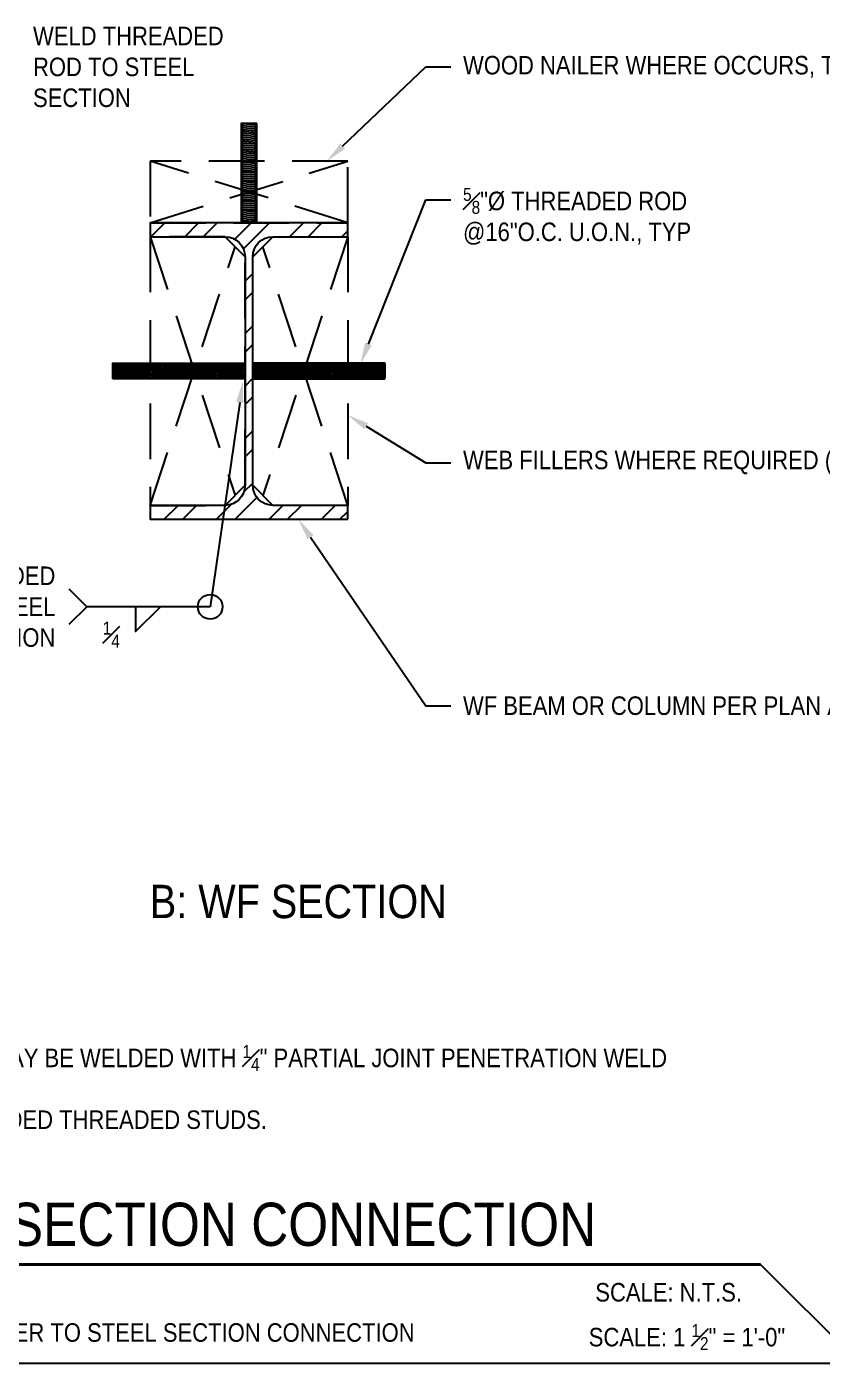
# Model space of a CAD drawing. Header units: inches. Extents: x -16404 to 14624, y -1591 to 16152.
# Drawn here: x 783.8 to 816, y 12061.3 to 12115.4 of the extents above; entities that cross this region are included whole.
import ezdxf
from ezdxf import colors
from ezdxf.entities.mleader import LeaderData, LeaderLine
from ezdxf.enums import TextEntityAlignment as Align
from ezdxf.math import Vec2, Vec3

# ---------------------------------------------------------------- set-up
doc = ezdxf.new("R2010")
doc.units = ezdxf.units.IN
doc.header["$LTSCALE"] = 24
doc.header["$MEASUREMENT"] = 0
doc.linetypes.add('DASHED2', pattern=[0.375, 0.25, -0.125])
doc.linetypes.add('HIDDEN2', pattern=[0.1875, 0.125, -0.0625])
doc.layers.get('0').update_dxf_attribs({"linetype": 'CONTINUOUS'})
for name, color, linetype, plot in [('DESIGNER COMMENTS', 221, 'CONTINUOUS', False), ('S-ANNO-GRID-NONPLOT', 251, 'CONTINUOUS', False), ('S-ANNO-NONPLOT', 253, 'CONTINUOUS', False)]:
    doc.layers.add(name, color=color, linetype=linetype, plot=plot)
for name, color, linetype in [('S-ANNO-NOTE', 4, 'CONTINUOUS'), ('S-BOLT', 2, 'CONTINUOUS'), ('S-STEEL', 4, 'CONTINUOUS'), ('S-TYP DETAIL BLOCKS', 1, 'CONTINUOUS'), ('S-WOOD', 3, 'CONTINUOUS')]:
    doc.layers.add(name, color=color, linetype=linetype)
doc.layers.add('S-HATCH1', color=1, linetype='CONTINUOUS', transparency=0.5)
doc.styles.add('Arial', font='arial.ttf', dxfattribs={"width": 0.85})
pattern_1 = [(76, (38.89502, 36.41346), (-0.07580435, 0.01890015), [])]

# ---------------------------------------------------------------- blocks, each defined once
blk = doc.blocks.new('Se_24x36_DETAILS_GRID')
at = {"linetype": 'DASHED2', "ltscale": 0.5}
blk.add_line((7.7674, 7.6667), (7.2674, 8.1667), dxfattribs=at)
blk.add_line((0, 7.6667), (7.7674, 7.6667))
blk = doc.blocks.new('*U335')
at = {"const_width": 0.188}
for points in [[(-4.5, 0, -1), (4.5, 0, 3.732051)], [(-4.5, 0, 1), (4.5, 0, -3.732051)]]:
    blk.add_lwpolyline(points, format="xyb", dxfattribs=at)
blk.add_lwpolyline([(4.5, 0), (81.209, 0)], dxfattribs=at)
blk.add_circle((0, 0), 4.5)
at = {"style": 'Arial', "width": 0.85}
for tag, p in [('DWG_TITLE_1', (7.5, 6.188)), ('DWG_TITLE_2', (7.5, 2.438))]:
    blk.add_attdef(tag, text='', height=2.625, dxfattribs=at).set_placement(p, align=Align.MIDDLE_LEFT)
blk.add_attdef('#', text='', height=3, dxfattribs=at).set_placement((0, 0), align=Align.MIDDLE_CENTER)
blk.add_attdef('SCALE', text='', height=1.125, dxfattribs=at).set_placement((80.084, -1.125), align=Align.TOP_RIGHT)
blk = doc.blocks.new('W12x45')
at = {"layer": 'S-HATCH1'}
h = blk.add_hatch(dxfattribs=at)
h.set_pattern_fill('STEEL', color=256, scale=12, style=0)
h.set_pattern_definition([(45, (-56.4789, -717.4424), (-1.0606602, 1.0606602), []), (45, (-56.4789, -716.6924), (-1.0606602, 1.0606602), [])])
edge = h.paths.add_edge_path()
edge.add_line((4, -6), (4, -5.4375))
edge.add_line((4, -5.4375), (0.96875, -5.4375))
edge.add_arc((0.96875, -4.625), 0.8125, 180, 270, ccw=False)
edge.add_line((0.15625, -4.625), (0.15625, 4.625))
edge.add_arc((0.96875, 4.625), 0.8125, 90, 180, ccw=False)
edge.add_line((0.96875, 5.4375), (4, 5.4375))
edge.add_line((4, 5.4375), (4, 6))
edge.add_line((4, 6), (-4, 6))
edge.add_line((-4, 6), (-4, 5.4375))
edge.add_line((-4, 5.4375), (-0.96875, 5.4375))
edge.add_arc((-0.96875, 4.625), 0.8125, 0, 90, ccw=False)
edge.add_line((-0.15625, 4.625), (-0.15625, -4.625))
edge.add_arc((-0.96875, -4.625), 0.8125, -90, 0, ccw=False)
edge.add_line((-0.96875, -5.4375), (-4, -5.4375))
edge.add_line((-4, -5.4375), (-4, -6))
edge.add_line((-4, -6), (4, -6))
at = {"layer": 'S-STEEL'}
blk.add_lwpolyline([(4, -6), (4, -5.4375), (0.96875, -5.4375, -0.41421356), (0.15625, -4.625), (0.15625, 4.625, -0.41421356), (0.96875, 5.4375), (4, 5.4375), (4, 6), (-4, 6), (-4, 5.4375), (-0.96875, 5.4375, -0.41421356), (-0.15625, 4.625), (-0.15625, -4.625, -0.41421356), (-0.96875, -5.4375), (-4, -5.4375), (-4, -6)], format="xyb", close=True, dxfattribs=at)
blk = doc.blocks.new('Se_WF COLUMN TO WF BEAM CONNECTION II')
at = {"layer": 'S-ANNO-NOTE'}
ml = blk.add_multileader_mtext('Standard', dxfattribs=at)
ml.set_content('STEEL COLUMN PER PLAN', color=4, style='Arial')
ml.set_leader_properties(color=2)
ml.build(insert=Vec2(0, 0))
ml.multileader.update_dxf_attribs({"dogleg_length": 0.36, "arrow_head_size": 0.875, "scale": 8})
ctx = ml.context
ctx.base_point, ctx.scale, ctx.char_height, ctx.arrow_head_size, ctx.landing_gap_size, ctx.plane_origin = Vec3(3.22315, 46.33333), 8, 0.75, 0.875, 0.72, Vec3(49.31573, 346.1849)
ctx.text_align_type = 2
notes = []
notes.append((ctx, [(0, (1, 1, 0), (12.47823, 46.33333), (-1, 0), 1, [(0, [(15.73637, 43.33333)], 0, [])])]))
ctx.mtext.insert, ctx.mtext.width, ctx.mtext.alignment, ctx.mtext.flow_direction = Vec3(10.75823, 46.70859), 7.9996809, 3, 5
for ctx, leaders in notes:
    for number, flags, end, landing, length, lines in leaders:
        leader = LeaderData()
        leader.index, (leader.has_last_leader_line, leader.has_dogleg_vector, leader.attachment_direction) = number, flags
        leader.last_leader_point, leader.dogleg_vector, leader.dogleg_length = Vec3(end), Vec3(landing), length
        for number, points, colour, breaks in lines:
            line = LeaderLine()
            line.index, line.vertices, line.color, line.breaks = number, Vec3.list(points), colors.encode_raw_color(colour), breaks
            leader.lines.append(line)
        ctx.leaders.append(leader)
blk = doc.blocks.new('Se_NAILER TO STEEL SECTION CONNECTION')
at = {"layer": 'S-HATCH1'}
h = blk.add_hatch(dxfattribs=at)
h.set_pattern_fill('LINE', color=256, scale=0.625, angle=176)
h.set_pattern_definition([(176, (33.11181, 46.11198), (-0.0054497, -0.0779347), [])])
h.paths.add_polyline_path([(33.673, 45.643), (33.741, 45.682), (33.673, 45.721), (33.741, 45.76), (33.673, 45.799), (33.741, 45.839), (33.673, 45.878), (33.741, 45.917), (33.673, 45.956), (33.741, 45.995), (33.673, 46.034), (33.741, 46.073), (33.673, 46.112), (33.741, 46.151), (33.673, 46.19), (33.112, 46.19), (33.179, 46.151), (33.112, 46.112), (33.179, 46.073), (33.112, 46.034), (33.179, 45.995), (33.112, 45.956), (33.179, 45.917), (33.112, 45.878), (33.179, 45.839), (33.112, 45.799), (33.179, 45.76), (33.112, 45.721), (33.179, 45.682), (33.112, 45.643), (33.179, 45.604), (33.112, 45.565), (33.179, 45.526), (33.112, 45.487), (33.179, 45.448), (33.112, 45.409), (33.179, 45.37), (33.112, 45.331), (33.179, 45.292), (33.112, 45.253), (33.179, 45.214), (33.112, 45.174), (33.179, 45.135), (33.112, 45.096), (33.179, 45.057), (33.112, 45.018), (33.179, 44.979), (33.112, 44.94), (33.179, 44.901), (33.112, 44.862), (33.179, 44.823), (33.112, 44.784), (33.179, 44.745), (33.112, 44.706), (33.179, 44.667), (33.112, 44.628), (33.179, 44.589), (33.112, 44.549), (33.179, 44.51), (33.112, 44.471), (33.179, 44.432), (33.112, 44.393), (33.179, 44.354), (33.112, 44.315), (33.179, 44.276), (33.112, 44.237), (33.179, 44.198), (33.112, 44.159), (33.179, 44.12), (33.112, 44.081), (33.179, 44.042), (33.112, 44.003), (33.179, 43.964), (33.112, 43.924), (33.179, 43.885), (33.112, 43.846), (33.179, 43.807), (33.112, 43.768), (33.179, 43.729), (33.112, 43.69), (33.179, 43.651), (33.112, 43.612), (33.179, 43.573), (33.112, 43.534), (33.179, 43.495), (33.112, 43.456), (33.179, 43.417), (33.112, 43.378), (33.179, 43.339), (33.112, 43.299), (33.179, 43.26), (33.112, 43.221), (33.179, 43.182), (33.112, 43.143), (33.179, 43.104), (33.112, 43.065), (33.179, 43.026), (33.112, 42.987), (33.179, 42.948), (33.112, 42.909), (33.179, 42.87), (33.112, 42.831), (33.179, 42.792), (33.112, 42.753), (33.179, 42.714), (33.112, 42.674), (33.179, 42.635), (33.112, 42.596), (33.179, 42.557), (33.112, 42.518), (33.179, 42.479), (33.112, 42.44), (33.179, 42.401), (33.112, 42.362), (33.179, 42.323), (33.112, 42.284), (33.179, 42.245), (33.112, 42.206), (33.179, 42.167), (33.741, 42.167), (33.673, 42.206), (33.741, 42.245), (33.673, 42.284), (33.741, 42.323), (33.673, 42.362), (33.741, 42.401), (33.673, 42.44), (33.741, 42.479), (33.673, 42.518), (33.741, 42.557), (33.673, 42.596), (33.741, 42.635), (33.673, 42.674), (33.741, 42.714), (33.673, 42.753), (33.741, 42.792), (33.673, 42.831), (33.741, 42.87), (33.673, 42.909), (33.741, 42.948), (33.673, 42.987), (33.741, 43.026), (33.673, 43.065), (33.741, 43.104), (33.673, 43.143), (33.741, 43.182), (33.673, 43.221), (33.741, 43.26), (33.673, 43.299), (33.741, 43.339), (33.673, 43.378), (33.741, 43.417), (33.673, 43.456), (33.741, 43.495), (33.673, 43.534), (33.741, 43.573), (33.673, 43.612), (33.741, 43.651), (33.673, 43.69), (33.741, 43.729), (33.673, 43.768), (33.741, 43.807), (33.673, 43.846), (33.741, 43.885), (33.673, 43.924), (33.741, 43.964), (33.673, 44.003), (33.741, 44.042), (33.673, 44.081), (33.741, 44.12), (33.673, 44.159), (33.741, 44.198), (33.673, 44.237), (33.741, 44.276), (33.673, 44.315), (33.741, 44.354), (33.673, 44.393), (33.741, 44.432), (33.673, 44.471), (33.741, 44.51), (33.673, 44.549), (33.741, 44.589), (33.673, 44.628), (33.741, 44.667), (33.673, 44.706), (33.741, 44.745), (33.673, 44.784), (33.741, 44.823), (33.673, 44.862), (33.741, 44.901), (33.673, 44.94), (33.741, 44.979), (33.673, 45.018), (33.741, 45.057), (33.673, 45.096), (33.741, 45.135), (33.673, 45.174), (33.741, 45.214), (33.673, 45.253), (33.741, 45.292), (33.673, 45.331), (33.741, 45.37), (33.673, 45.409), (33.741, 45.448), (33.673, 45.487), (33.741, 45.526), (33.673, 45.565), (33.741, 45.604)])
h = blk.add_hatch(dxfattribs=at)
h.set_pattern_fill('LINE', color=256, scale=0.625, angle=76)
h.set_pattern_definition(pattern_1)
h.paths.add_polyline_path([(33.27, 36.413), (33.231, 36.481), (33.192, 36.413), (33.153, 36.481), (33.114, 36.413), (33.075, 36.481), (33.036, 36.413), (32.997, 36.481), (32.958, 36.413), (32.918, 36.481), (32.879, 36.413), (32.84, 36.481), (32.801, 36.413), (32.762, 36.481), (32.723, 36.413), (32.684, 36.481), (32.645, 36.413), (32.606, 36.481), (32.567, 36.413), (32.528, 36.481), (32.489, 36.413), (32.45, 36.481), (32.411, 36.413), (32.372, 36.481), (32.333, 36.413), (32.293, 36.481), (32.254, 36.413), (32.215, 36.481), (32.176, 36.413), (32.137, 36.481), (32.098, 36.413), (32.059, 36.481), (32.02, 36.413), (31.981, 36.481), (31.942, 36.413), (31.903, 36.481), (31.864, 36.413), (31.825, 36.481), (31.786, 36.413), (31.747, 36.481), (31.708, 36.413), (31.668, 36.481), (31.629, 36.413), (31.59, 36.481), (31.551, 36.413), (31.512, 36.481), (31.473, 36.413), (31.434, 36.481), (31.395, 36.413), (31.356, 36.481), (31.317, 36.413), (31.278, 36.481), (31.239, 36.413), (31.2, 36.481), (31.161, 36.413), (31.122, 36.481), (31.083, 36.413), (31.043, 36.481), (31.004, 36.413), (30.965, 36.481), (30.926, 36.413), (30.887, 36.481), (30.848, 36.413), (30.809, 36.481), (30.77, 36.413), (30.731, 36.481), (30.692, 36.413), (30.653, 36.481), (30.614, 36.413), (30.575, 36.481), (30.536, 36.413), (30.497, 36.481), (30.458, 36.413), (30.418, 36.481), (30.379, 36.413), (30.34, 36.481), (30.301, 36.413), (30.262, 36.481), (30.223, 36.413), (30.184, 36.481), (30.145, 36.413), (30.106, 36.481), (30.067, 36.413), (30.028, 36.481), (29.989, 36.413), (29.95, 36.481), (29.911, 36.413), (29.872, 36.481), (29.833, 36.413), (29.793, 36.481), (29.754, 36.413), (29.715, 36.481), (29.676, 36.413), (29.637, 36.481), (29.598, 36.413), (29.559, 36.481), (29.52, 36.413), (29.481, 36.481), (29.442, 36.413), (29.403, 36.481), (29.364, 36.413), (29.325, 36.481), (29.286, 36.413), (29.247, 36.481), (29.208, 36.413), (29.168, 36.481), (29.129, 36.413), (29.09, 36.481), (29.051, 36.413), (29.012, 36.481), (28.973, 36.413), (28.934, 36.481), (28.895, 36.413), (28.856, 36.481), (28.817, 36.413), (28.778, 36.481), (28.739, 36.413), (28.7, 36.481), (28.661, 36.413), (28.622, 36.481), (28.583, 36.413), (28.543, 36.481), (28.504, 36.413), (28.465, 36.481), (28.426, 36.413), (28.387, 36.481), (28.348, 36.413), (28.309, 36.481), (28.27, 36.413), (28.231, 36.481), (28.192, 36.413), (28.153, 36.481), (28.114, 36.413), (28.075, 36.481), (28.036, 36.413), (27.997, 36.481), (27.958, 36.413), (27.918, 36.481), (27.918, 35.92), (27.958, 35.852), (27.997, 35.92), (28.036, 35.852), (28.075, 35.92), (28.114, 35.852), (28.153, 35.92), (28.192, 35.852), (28.231, 35.92), (28.27, 35.852), (28.309, 35.92), (28.348, 35.852), (28.387, 35.92), (28.426, 35.852), (28.465, 35.92), (28.504, 35.852), (28.543, 35.92), (28.583, 35.852), (28.622, 35.92), (28.661, 35.852), (28.7, 35.92), (28.739, 35.852), (28.778, 35.92), (28.817, 35.852), (28.856, 35.92), (28.895, 35.852), (28.934, 35.92), (28.973, 35.852), (29.012, 35.92), (29.051, 35.852), (29.09, 35.92), (29.129, 35.852), (29.168, 35.92), (29.208, 35.852), (29.247, 35.92), (29.286, 35.852), (29.325, 35.92), (29.364, 35.852), (29.403, 35.92), (29.442, 35.852), (29.481, 35.92), (29.52, 35.852), (29.559, 35.92), (29.598, 35.852), (29.637, 35.92), (29.676, 35.852), (29.715, 35.92), (29.754, 35.852), (29.793, 35.92), (29.833, 35.852), (29.872, 35.92), (29.911, 35.852), (29.95, 35.92), (29.989, 35.852), (30.028, 35.92), (30.067, 35.852), (30.106, 35.92), (30.145, 35.852), (30.184, 35.92), (30.223, 35.852), (30.262, 35.92), (30.301, 35.852), (30.34, 35.92), (30.379, 35.852), (30.418, 35.92), (30.458, 35.852), (30.497, 35.92), (30.536, 35.852), (30.575, 35.92), (30.614, 35.852), (30.653, 35.92), (30.692, 35.852), (30.731, 35.92), (30.77, 35.852), (30.809, 35.92), (30.848, 35.852), (30.887, 35.92), (30.926, 35.852), (30.965, 35.92), (31.004, 35.852), (31.043, 35.92), (31.083, 35.852), (31.122, 35.92), (31.161, 35.852), (31.2, 35.92), (31.239, 35.852), (31.278, 35.92), (31.317, 35.852), (31.356, 35.92), (31.395, 35.852), (31.434, 35.92), (31.473, 35.852), (31.512, 35.92), (31.551, 35.852), (31.59, 35.92), (31.629, 35.852), (31.668, 35.92), (31.708, 35.852), (31.747, 35.92), (31.786, 35.852), (31.825, 35.92), (31.864, 35.852), (31.903, 35.92), (31.942, 35.852), (31.981, 35.92), (32.02, 35.852), (32.059, 35.92), (32.098, 35.852), (32.137, 35.92), (32.176, 35.852), (32.215, 35.92), (32.254, 35.852), (32.293, 35.92), (32.333, 35.852), (32.372, 35.92), (32.411, 35.852), (32.45, 35.92), (32.489, 35.852), (32.528, 35.92), (32.567, 35.852), (32.606, 35.92), (32.645, 35.852), (32.684, 35.92), (32.723, 35.852), (32.762, 35.92), (32.801, 35.852), (32.84, 35.92), (32.879, 35.852), (32.918, 35.92), (32.958, 35.852), (32.997, 35.92), (33.036, 35.852), (33.075, 35.92), (33.114, 35.852), (33.153, 35.92), (33.192, 35.852), (33.231, 35.92), (33.27, 35.852)])
h = blk.add_hatch(dxfattribs=at)
h.set_pattern_fill('LINE', color=256, scale=0.625, angle=76)
h.set_pattern_definition(pattern_1)
h.paths.add_polyline_path([(33.583, 36.413), (33.622, 36.481), (33.661, 36.413), (33.7, 36.481), (33.739, 36.413), (33.778, 36.481), (33.817, 36.413), (33.856, 36.481), (33.895, 36.413), (33.934, 36.481), (33.973, 36.413), (34.012, 36.481), (34.051, 36.413), (34.09, 36.481), (34.129, 36.413), (34.168, 36.481), (34.208, 36.413), (34.247, 36.481), (34.286, 36.413), (34.325, 36.481), (34.364, 36.413), (34.403, 36.481), (34.442, 36.413), (34.481, 36.481), (34.52, 36.413), (34.559, 36.481), (34.598, 36.413), (34.637, 36.481), (34.676, 36.413), (34.715, 36.481), (34.754, 36.413), (34.793, 36.481), (34.833, 36.413), (34.872, 36.481), (34.911, 36.413), (34.95, 36.481), (34.989, 36.413), (35.028, 36.481), (35.067, 36.413), (35.106, 36.481), (35.145, 36.413), (35.184, 36.481), (35.223, 36.413), (35.262, 36.481), (35.301, 36.413), (35.34, 36.481), (35.379, 36.413), (35.418, 36.481), (35.458, 36.413), (35.497, 36.481), (35.536, 36.413), (35.575, 36.481), (35.614, 36.413), (35.653, 36.481), (35.692, 36.413), (35.731, 36.481), (35.77, 36.413), (35.809, 36.481), (35.848, 36.413), (35.887, 36.481), (35.926, 36.413), (35.965, 36.481), (36.004, 36.413), (36.043, 36.481), (36.083, 36.413), (36.122, 36.481), (36.161, 36.413), (36.2, 36.481), (36.239, 36.413), (36.278, 36.481), (36.317, 36.413), (36.356, 36.481), (36.395, 36.413), (36.434, 36.481), (36.473, 36.413), (36.512, 36.481), (36.551, 36.413), (36.59, 36.481), (36.629, 36.413), (36.668, 36.481), (36.708, 36.413), (36.747, 36.481), (36.786, 36.413), (36.825, 36.481), (36.864, 36.413), (36.903, 36.481), (36.942, 36.413), (36.981, 36.481), (37.02, 36.413), (37.059, 36.481), (37.098, 36.413), (37.137, 36.481), (37.176, 36.413), (37.215, 36.481), (37.254, 36.413), (37.293, 36.481), (37.333, 36.413), (37.372, 36.481), (37.411, 36.413), (37.45, 36.481), (37.489, 36.413), (37.528, 36.481), (37.567, 36.413), (37.606, 36.481), (37.645, 36.413), (37.684, 36.481), (37.723, 36.413), (37.762, 36.481), (37.801, 36.413), (37.84, 36.481), (37.879, 36.413), (37.918, 36.481), (37.958, 36.413), (37.997, 36.481), (38.036, 36.413), (38.075, 36.481), (38.114, 36.413), (38.153, 36.481), (38.192, 36.413), (38.231, 36.481), (38.27, 36.413), (38.309, 36.481), (38.348, 36.413), (38.387, 36.481), (38.426, 36.413), (38.465, 36.481), (38.504, 36.413), (38.543, 36.481), (38.583, 36.413), (38.622, 36.481), (38.661, 36.413), (38.7, 36.481), (38.739, 36.413), (38.778, 36.481), (38.817, 36.413), (38.856, 36.481), (38.895, 36.413), (38.934, 36.481), (38.934, 35.92), (38.895, 35.852), (38.856, 35.92), (38.817, 35.852), (38.778, 35.92), (38.739, 35.852), (38.7, 35.92), (38.661, 35.852), (38.622, 35.92), (38.583, 35.852), (38.543, 35.92), (38.504, 35.852), (38.465, 35.92), (38.426, 35.852), (38.387, 35.92), (38.348, 35.852), (38.309, 35.92), (38.27, 35.852), (38.231, 35.92), (38.192, 35.852), (38.153, 35.92), (38.114, 35.852), (38.075, 35.92), (38.036, 35.852), (37.997, 35.92), (37.958, 35.852), (37.918, 35.92), (37.879, 35.852), (37.84, 35.92), (37.801, 35.852), (37.762, 35.92), (37.723, 35.852), (37.684, 35.92), (37.645, 35.852), (37.606, 35.92), (37.567, 35.852), (37.528, 35.92), (37.489, 35.852), (37.45, 35.92), (37.411, 35.852), (37.372, 35.92), (37.333, 35.852), (37.293, 35.92), (37.254, 35.852), (37.215, 35.92), (37.176, 35.852), (37.137, 35.92), (37.098, 35.852), (37.059, 35.92), (37.02, 35.852), (36.981, 35.92), (36.942, 35.852), (36.903, 35.92), (36.864, 35.852), (36.825, 35.92), (36.786, 35.852), (36.747, 35.92), (36.708, 35.852), (36.668, 35.92), (36.629, 35.852), (36.59, 35.92), (36.551, 35.852), (36.512, 35.92), (36.473, 35.852), (36.434, 35.92), (36.395, 35.852), (36.356, 35.92), (36.317, 35.852), (36.278, 35.92), (36.239, 35.852), (36.2, 35.92), (36.161, 35.852), (36.122, 35.92), (36.083, 35.852), (36.043, 35.92), (36.004, 35.852), (35.965, 35.92), (35.926, 35.852), (35.887, 35.92), (35.848, 35.852), (35.809, 35.92), (35.77, 35.852), (35.731, 35.92), (35.692, 35.852), (35.653, 35.92), (35.614, 35.852), (35.575, 35.92), (35.536, 35.852), (35.497, 35.92), (35.458, 35.852), (35.418, 35.92), (35.379, 35.852), (35.34, 35.92), (35.301, 35.852), (35.262, 35.92), (35.223, 35.852), (35.184, 35.92), (35.145, 35.852), (35.106, 35.92), (35.067, 35.852), (35.028, 35.92), (34.989, 35.852), (34.95, 35.92), (34.911, 35.852), (34.872, 35.92), (34.833, 35.852), (34.793, 35.92), (34.754, 35.852), (34.715, 35.92), (34.676, 35.852), (34.637, 35.92), (34.598, 35.852), (34.559, 35.92), (34.52, 35.852), (34.481, 35.92), (34.442, 35.852), (34.403, 35.92), (34.364, 35.852), (34.325, 35.92), (34.286, 35.852), (34.247, 35.92), (34.208, 35.852), (34.168, 35.92), (34.129, 35.852), (34.09, 35.92), (34.051, 35.852), (34.012, 35.92), (33.973, 35.852), (33.934, 35.92), (33.895, 35.852), (33.856, 35.92), (33.817, 35.852), (33.778, 35.92), (33.739, 35.852), (33.7, 35.92), (33.661, 35.852), (33.622, 35.92), (33.583, 35.852)])
at = {"layer": 'S-ANNO-NONPLOT'}
for points in [[(33.741, 46.19), (33.112, 46.19), (33.112, 42.167), (33.741, 42.167)], [(27.918, 35.852), (27.918, 36.481), (33.27, 36.481), (33.27, 35.852)], [(38.934, 35.852), (38.934, 36.481), (33.583, 36.481), (33.583, 35.852)]]:
    blk.add_lwpolyline(points, close=True, dxfattribs=at)
at = {"layer": 'S-ANNO-NOTE'}
for points in [[(26.151, 25.917), (26.859, 26.624), (26.151, 27.331)], [(28.839, 26.624), (28.839, 25.624), (29.839, 26.624)]]:
    blk.add_lwpolyline(points, dxfattribs=at)
blk.add_circle((31.859, 26.624), 0.5, dxfattribs=at)
at = {"layer": 'S-BOLT', "color": 2}
blk.add_lwpolyline([(33.179, 42.167), (33.112, 42.206), (33.179, 42.245), (33.112, 42.284), (33.179, 42.323), (33.112, 42.362), (33.179, 42.401), (33.112, 42.44), (33.179, 42.479), (33.112, 42.518), (33.179, 42.557), (33.112, 42.596), (33.179, 42.635), (33.112, 42.674), (33.179, 42.714), (33.112, 42.753), (33.179, 42.792), (33.112, 42.831), (33.179, 42.87), (33.112, 42.909), (33.179, 42.948), (33.112, 42.987), (33.179, 43.026), (33.112, 43.065), (33.179, 43.104), (33.112, 43.143), (33.179, 43.182), (33.112, 43.221), (33.179, 43.26), (33.112, 43.299), (33.179, 43.339), (33.112, 43.378), (33.179, 43.417), (33.112, 43.456), (33.179, 43.495), (33.112, 43.534), (33.179, 43.573), (33.112, 43.612), (33.179, 43.651), (33.112, 43.69), (33.179, 43.729), (33.112, 43.768), (33.179, 43.807), (33.112, 43.846), (33.179, 43.885), (33.112, 43.924), (33.179, 43.964), (33.112, 44.003), (33.179, 44.042), (33.112, 44.081), (33.179, 44.12), (33.112, 44.159), (33.179, 44.198), (33.112, 44.237), (33.179, 44.276), (33.112, 44.315), (33.179, 44.354), (33.112, 44.393), (33.179, 44.432), (33.112, 44.471), (33.179, 44.51), (33.112, 44.549), (33.179, 44.589), (33.112, 44.628), (33.179, 44.667), (33.112, 44.706), (33.179, 44.745), (33.112, 44.784), (33.179, 44.823), (33.112, 44.862), (33.179, 44.901), (33.112, 44.94), (33.179, 44.979), (33.112, 45.018), (33.179, 45.057), (33.112, 45.096), (33.179, 45.135), (33.112, 45.174), (33.179, 45.214), (33.112, 45.253), (33.179, 45.292), (33.112, 45.331), (33.179, 45.37), (33.112, 45.409), (33.179, 45.448), (33.112, 45.487), (33.179, 45.526), (33.112, 45.565), (33.179, 45.604), (33.112, 45.643), (33.179, 45.682), (33.112, 45.721), (33.179, 45.76), (33.112, 45.799), (33.179, 45.839), (33.112, 45.878), (33.179, 45.917), (33.112, 45.956), (33.179, 45.995), (33.112, 46.034), (33.179, 46.073), (33.112, 46.112), (33.179, 46.151), (33.112, 46.19), (33.673, 46.19), (33.741, 46.151), (33.673, 46.112), (33.741, 46.073), (33.673, 46.034), (33.741, 45.995), (33.673, 45.956), (33.741, 45.917), (33.673, 45.878), (33.741, 45.839), (33.673, 45.799), (33.741, 45.76), (33.673, 45.721), (33.741, 45.682), (33.673, 45.643), (33.741, 45.604), (33.673, 45.565), (33.741, 45.526), (33.673, 45.487), (33.741, 45.448), (33.673, 45.409), (33.741, 45.37), (33.673, 45.331), (33.741, 45.292), (33.673, 45.253), (33.741, 45.214), (33.673, 45.174), (33.741, 45.135), (33.673, 45.096), (33.741, 45.057), (33.673, 45.018), (33.741, 44.979), (33.673, 44.94), (33.741, 44.901), (33.673, 44.862), (33.741, 44.823), (33.673, 44.784), (33.741, 44.745), (33.673, 44.706), (33.741, 44.667), (33.673, 44.628), (33.741, 44.589), (33.673, 44.549), (33.741, 44.51), (33.673, 44.471), (33.741, 44.432), (33.673, 44.393), (33.741, 44.354), (33.673, 44.315), (33.741, 44.276), (33.673, 44.237), (33.741, 44.198), (33.673, 44.159), (33.741, 44.12), (33.673, 44.081), (33.741, 44.042), (33.673, 44.003), (33.741, 43.964), (33.673, 43.924), (33.741, 43.885), (33.673, 43.846), (33.741, 43.807), (33.673, 43.768), (33.741, 43.729), (33.673, 43.69), (33.741, 43.651), (33.673, 43.612), (33.741, 43.573), (33.673, 43.534), (33.741, 43.495), (33.673, 43.456), (33.741, 43.417), (33.673, 43.378), (33.741, 43.339), (33.673, 43.299), (33.741, 43.26), (33.673, 43.221), (33.741, 43.182), (33.673, 43.143), (33.741, 43.104), (33.673, 43.065), (33.741, 43.026), (33.673, 42.987), (33.741, 42.948), (33.673, 42.909), (33.741, 42.87), (33.673, 42.831), (33.741, 42.792), (33.673, 42.753), (33.741, 42.714), (33.673, 42.674), (33.741, 42.635), (33.673, 42.596), (33.741, 42.557), (33.673, 42.518), (33.741, 42.479), (33.673, 42.44), (33.741, 42.401), (33.673, 42.362), (33.741, 42.323), (33.673, 42.284), (33.741, 42.245), (33.673, 42.206), (33.741, 42.167)], dxfattribs=at)
for points in [[(33.27, 36.413), (33.27, 36.413), (33.231, 36.481), (33.192, 36.413), (33.153, 36.481), (33.114, 36.413), (33.075, 36.481), (33.036, 36.413), (32.997, 36.481), (32.958, 36.413), (32.918, 36.481), (32.879, 36.413), (32.84, 36.481), (32.801, 36.413), (32.762, 36.481), (32.723, 36.413), (32.684, 36.481), (32.645, 36.413), (32.606, 36.481), (32.567, 36.413), (32.528, 36.481), (32.489, 36.413), (32.45, 36.481), (32.411, 36.413), (32.372, 36.481), (32.333, 36.413), (32.293, 36.481), (32.254, 36.413), (32.215, 36.481), (32.176, 36.413), (32.137, 36.481), (32.098, 36.413), (32.059, 36.481), (32.02, 36.413), (31.981, 36.481), (31.942, 36.413), (31.903, 36.481), (31.864, 36.413), (31.825, 36.481), (31.786, 36.413), (31.747, 36.481), (31.708, 36.413), (31.668, 36.481), (31.629, 36.413), (31.59, 36.481), (31.551, 36.413), (31.512, 36.481), (31.473, 36.413), (31.434, 36.481), (31.395, 36.413), (31.356, 36.481), (31.317, 36.413), (31.278, 36.481), (31.239, 36.413), (31.2, 36.481), (31.161, 36.413), (31.122, 36.481), (31.083, 36.413), (31.043, 36.481), (31.004, 36.413), (30.965, 36.481), (30.926, 36.413), (30.887, 36.481), (30.848, 36.413), (30.809, 36.481), (30.77, 36.413), (30.731, 36.481), (30.692, 36.413), (30.653, 36.481), (30.614, 36.413), (30.575, 36.481), (30.536, 36.413), (30.497, 36.481), (30.458, 36.413), (30.418, 36.481), (30.379, 36.413), (30.34, 36.481), (30.301, 36.413), (30.262, 36.481), (30.223, 36.413), (30.184, 36.481), (30.145, 36.413), (30.106, 36.481), (30.067, 36.413), (30.028, 36.481), (29.989, 36.413), (29.95, 36.481), (29.911, 36.413), (29.872, 36.481), (29.833, 36.413), (29.793, 36.481), (29.754, 36.413), (29.715, 36.481), (29.676, 36.413), (29.637, 36.481), (29.598, 36.413), (29.559, 36.481), (29.52, 36.413), (29.481, 36.481), (29.442, 36.413), (29.403, 36.481), (29.364, 36.413), (29.325, 36.481), (29.286, 36.413), (29.247, 36.481), (29.208, 36.413), (29.168, 36.481), (29.129, 36.413), (29.09, 36.481), (29.051, 36.413), (29.012, 36.481), (28.973, 36.413), (28.934, 36.481), (28.895, 36.413), (28.856, 36.481), (28.817, 36.413), (28.778, 36.481), (28.739, 36.413), (28.7, 36.481), (28.661, 36.413), (28.622, 36.481), (28.583, 36.413), (28.543, 36.481), (28.504, 36.413), (28.465, 36.481), (28.426, 36.413), (28.387, 36.481), (28.348, 36.413), (28.309, 36.481), (28.27, 36.413), (28.231, 36.481), (28.192, 36.413), (28.153, 36.481), (28.114, 36.413), (28.075, 36.481), (28.036, 36.413), (27.997, 36.481), (27.958, 36.413), (27.918, 36.481), (27.918, 35.92), (27.958, 35.852), (27.997, 35.92), (28.036, 35.852), (28.075, 35.92), (28.114, 35.852), (28.153, 35.92), (28.192, 35.852), (28.231, 35.92), (28.27, 35.852), (28.309, 35.92), (28.348, 35.852), (28.387, 35.92), (28.426, 35.852), (28.465, 35.92), (28.504, 35.852), (28.543, 35.92), (28.583, 35.852), (28.622, 35.92), (28.661, 35.852), (28.7, 35.92), (28.739, 35.852), (28.778, 35.92), (28.817, 35.852), (28.856, 35.92), (28.895, 35.852), (28.934, 35.92), (28.973, 35.852), (29.012, 35.92), (29.051, 35.852), (29.09, 35.92), (29.129, 35.852), (29.168, 35.92), (29.208, 35.852), (29.247, 35.92), (29.286, 35.852), (29.325, 35.92), (29.364, 35.852), (29.403, 35.92), (29.442, 35.852), (29.481, 35.92), (29.52, 35.852), (29.559, 35.92), (29.598, 35.852), (29.637, 35.92), (29.676, 35.852), (29.715, 35.92), (29.754, 35.852), (29.793, 35.92), (29.833, 35.852), (29.872, 35.92), (29.911, 35.852), (29.95, 35.92), (29.989, 35.852), (30.028, 35.92), (30.067, 35.852), (30.106, 35.92), (30.145, 35.852), (30.184, 35.92), (30.223, 35.852), (30.262, 35.92), (30.301, 35.852), (30.34, 35.92), (30.379, 35.852), (30.418, 35.92), (30.458, 35.852), (30.497, 35.92), (30.536, 35.852), (30.575, 35.92), (30.614, 35.852), (30.653, 35.92), (30.692, 35.852), (30.731, 35.92), (30.77, 35.852), (30.809, 35.92), (30.848, 35.852), (30.887, 35.92), (30.926, 35.852), (30.965, 35.92), (31.004, 35.852), (31.043, 35.92), (31.083, 35.852), (31.122, 35.92), (31.161, 35.852), (31.2, 35.92), (31.239, 35.852), (31.278, 35.92), (31.317, 35.852), (31.356, 35.92), (31.395, 35.852), (31.434, 35.92), (31.473, 35.852), (31.512, 35.92), (31.551, 35.852), (31.59, 35.92), (31.629, 35.852), (31.668, 35.92), (31.708, 35.852), (31.747, 35.92), (31.786, 35.852), (31.825, 35.92), (31.864, 35.852), (31.903, 35.92), (31.942, 35.852), (31.981, 35.92), (32.02, 35.852), (32.059, 35.92), (32.098, 35.852), (32.137, 35.92), (32.176, 35.852), (32.215, 35.92), (32.254, 35.852), (32.293, 35.92), (32.333, 35.852), (32.372, 35.92), (32.411, 35.852), (32.45, 35.92), (32.489, 35.852), (32.528, 35.92), (32.567, 35.852), (32.606, 35.92), (32.645, 35.852), (32.684, 35.92), (32.723, 35.852), (32.762, 35.92), (32.801, 35.852), (32.84, 35.92), (32.879, 35.852), (32.918, 35.92), (32.958, 35.852), (32.997, 35.92), (33.036, 35.852), (33.075, 35.92), (33.114, 35.852), (33.153, 35.92), (33.192, 35.852), (33.231, 35.92), (33.27, 35.852)], [(33.583, 36.413), (33.583, 36.413), (33.622, 36.481), (33.661, 36.413), (33.7, 36.481), (33.739, 36.413), (33.778, 36.481), (33.817, 36.413), (33.856, 36.481), (33.895, 36.413), (33.934, 36.481), (33.973, 36.413), (34.012, 36.481), (34.051, 36.413), (34.09, 36.481), (34.129, 36.413), (34.168, 36.481), (34.208, 36.413), (34.247, 36.481), (34.286, 36.413), (34.325, 36.481), (34.364, 36.413), (34.403, 36.481), (34.442, 36.413), (34.481, 36.481), (34.52, 36.413), (34.559, 36.481), (34.598, 36.413), (34.637, 36.481), (34.676, 36.413), (34.715, 36.481), (34.754, 36.413), (34.793, 36.481), (34.833, 36.413), (34.872, 36.481), (34.911, 36.413), (34.95, 36.481), (34.989, 36.413), (35.028, 36.481), (35.067, 36.413), (35.106, 36.481), (35.145, 36.413), (35.184, 36.481), (35.223, 36.413), (35.262, 36.481), (35.301, 36.413), (35.34, 36.481), (35.379, 36.413), (35.418, 36.481), (35.458, 36.413), (35.497, 36.481), (35.536, 36.413), (35.575, 36.481), (35.614, 36.413), (35.653, 36.481), (35.692, 36.413), (35.731, 36.481), (35.77, 36.413), (35.809, 36.481), (35.848, 36.413), (35.887, 36.481), (35.926, 36.413), (35.965, 36.481), (36.004, 36.413), (36.043, 36.481), (36.083, 36.413), (36.122, 36.481), (36.161, 36.413), (36.2, 36.481), (36.239, 36.413), (36.278, 36.481), (36.317, 36.413), (36.356, 36.481), (36.395, 36.413), (36.434, 36.481), (36.473, 36.413), (36.512, 36.481), (36.551, 36.413), (36.59, 36.481), (36.629, 36.413), (36.668, 36.481), (36.708, 36.413), (36.747, 36.481), (36.786, 36.413), (36.825, 36.481), (36.864, 36.413), (36.903, 36.481), (36.942, 36.413), (36.981, 36.481), (37.02, 36.413), (37.059, 36.481), (37.098, 36.413), (37.137, 36.481), (37.176, 36.413), (37.215, 36.481), (37.254, 36.413), (37.293, 36.481), (37.333, 36.413), (37.372, 36.481), (37.411, 36.413), (37.45, 36.481), (37.489, 36.413), (37.528, 36.481), (37.567, 36.413), (37.606, 36.481), (37.645, 36.413), (37.684, 36.481), (37.723, 36.413), (37.762, 36.481), (37.801, 36.413), (37.84, 36.481), (37.879, 36.413), (37.918, 36.481), (37.958, 36.413), (37.997, 36.481), (38.036, 36.413), (38.075, 36.481), (38.114, 36.413), (38.153, 36.481), (38.192, 36.413), (38.231, 36.481), (38.27, 36.413), (38.309, 36.481), (38.348, 36.413), (38.387, 36.481), (38.426, 36.413), (38.465, 36.481), (38.504, 36.413), (38.543, 36.481), (38.583, 36.413), (38.622, 36.481), (38.661, 36.413), (38.7, 36.481), (38.739, 36.413), (38.778, 36.481), (38.817, 36.413), (38.856, 36.481), (38.895, 36.413), (38.934, 36.481), (38.934, 35.92), (38.895, 35.852), (38.856, 35.92), (38.817, 35.852), (38.778, 35.92), (38.739, 35.852), (38.7, 35.92), (38.661, 35.852), (38.622, 35.92), (38.583, 35.852), (38.543, 35.92), (38.504, 35.852), (38.465, 35.92), (38.426, 35.852), (38.387, 35.92), (38.348, 35.852), (38.309, 35.92), (38.27, 35.852), (38.231, 35.92), (38.192, 35.852), (38.153, 35.92), (38.114, 35.852), (38.075, 35.92), (38.036, 35.852), (37.997, 35.92), (37.958, 35.852), (37.918, 35.92), (37.879, 35.852), (37.84, 35.92), (37.801, 35.852), (37.762, 35.92), (37.723, 35.852), (37.684, 35.92), (37.645, 35.852), (37.606, 35.92), (37.567, 35.852), (37.528, 35.92), (37.489, 35.852), (37.45, 35.92), (37.411, 35.852), (37.372, 35.92), (37.333, 35.852), (37.293, 35.92), (37.254, 35.852), (37.215, 35.92), (37.176, 35.852), (37.137, 35.92), (37.098, 35.852), (37.059, 35.92), (37.02, 35.852), (36.981, 35.92), (36.942, 35.852), (36.903, 35.92), (36.864, 35.852), (36.825, 35.92), (36.786, 35.852), (36.747, 35.92), (36.708, 35.852), (36.668, 35.92), (36.629, 35.852), (36.59, 35.92), (36.551, 35.852), (36.512, 35.92), (36.473, 35.852), (36.434, 35.92), (36.395, 35.852), (36.356, 35.92), (36.317, 35.852), (36.278, 35.92), (36.239, 35.852), (36.2, 35.92), (36.161, 35.852), (36.122, 35.92), (36.083, 35.852), (36.043, 35.92), (36.004, 35.852), (35.965, 35.92), (35.926, 35.852), (35.887, 35.92), (35.848, 35.852), (35.809, 35.92), (35.77, 35.852), (35.731, 35.92), (35.692, 35.852), (35.653, 35.92), (35.614, 35.852), (35.575, 35.92), (35.536, 35.852), (35.497, 35.92), (35.458, 35.852), (35.418, 35.92), (35.379, 35.852), (35.34, 35.92), (35.301, 35.852), (35.262, 35.92), (35.223, 35.852), (35.184, 35.92), (35.145, 35.852), (35.106, 35.92), (35.067, 35.852), (35.028, 35.92), (34.989, 35.852), (34.95, 35.92), (34.911, 35.852), (34.872, 35.92), (34.833, 35.852), (34.793, 35.92), (34.754, 35.852), (34.715, 35.92), (34.676, 35.852), (34.637, 35.92), (34.598, 35.852), (34.559, 35.92), (34.52, 35.852), (34.481, 35.92), (34.442, 35.852), (34.403, 35.92), (34.364, 35.852), (34.325, 35.92), (34.286, 35.852), (34.247, 35.92), (34.208, 35.852), (34.168, 35.92), (34.129, 35.852), (34.09, 35.92), (34.051, 35.852), (34.012, 35.92), (33.973, 35.852), (33.934, 35.92), (33.895, 35.852), (33.856, 35.92), (33.817, 35.852), (33.778, 35.92), (33.739, 35.852), (33.7, 35.92), (33.661, 35.852), (33.622, 35.92), (33.583, 35.852)]]:
    blk.add_lwpolyline(points, close=True, dxfattribs=at)
at = {"layer": 'S-BOLT'}
for points in [[(33.17, 42.167), (33.17, 42.417), (32.92, 42.167), (33.17, 42.167)], [(33.682, 42.167), (33.682, 42.417), (33.932, 42.167), (33.682, 42.167)], [(33.27, 36.423), (33.02, 36.423), (33.27, 36.673), (33.27, 36.423)], [(33.583, 36.423), (33.833, 36.423), (33.583, 36.673), (33.583, 36.423)], [(33.27, 35.911), (33.02, 35.911), (33.27, 35.661), (33.27, 35.911)], [(33.583, 35.911), (33.833, 35.911), (33.583, 35.661), (33.583, 35.911)]]:
    blk.add_solid(points, dxfattribs=at)
at = {"layer": 'S-WOOD', "color": 2, "linetype": 'HIDDEN2', "ltscale": 0.75}
for points in [[(29.426, 42.167), (37.426, 42.167), (37.426, 44.667), (29.426, 44.667)], [(29.426, 41.604), (29.426, 30.729), (32.458, 30.729), (33.27, 31.542), (33.27, 40.792), (32.458, 41.604)], [(37.426, 41.604), (37.426, 30.729), (34.395, 30.729), (33.583, 31.542), (33.583, 40.792), (34.395, 41.604)]]:
    blk.add_lwpolyline(points, close=True, dxfattribs=at)
at = {"layer": 'S-WOOD', "color": 1, "linetype": 'HIDDEN2', "ltscale": 0.75}
for points in [[(37.426, 42.167), (29.426, 44.667)], [(29.426, 42.167), (37.426, 44.667)], [(29.426, 41.604), (32.864, 31.135)], [(29.426, 30.729), (32.864, 41.198)], [(37.426, 41.604), (33.989, 31.135)], [(37.426, 30.729), (33.989, 41.198)]]:
    blk.add_lwpolyline(points, dxfattribs=at)
at = {"layer": 'S-STEEL'}
blk.add_blockref('W12x45', (33.426, 36.167), dxfattribs=at)
at = {"layer": 'DESIGNER COMMENTS', "char_height": 0.75, "style": 'Arial'}
for s, insert, width, attachment_point in [('\\A1;BLOCK NAME: Se_NAILER TO STEEL SECTION CONNECTION', (27.07, -2.863), 26.06368, 5), ('\\A1;SCALE: 1 {\\H0.7x;\\S1#2;}" = 1\'-0"', (55.139, -2.417), 7.89308, 3)]:
    blk.add_mtext(s, dxfattribs=dict(at, insert=insert, width=width, attachment_point=attachment_point))
at = {"layer": 'S-ANNO-NOTE', "char_height": 0.75, "style": 'Arial'}
for s, insert, width, attachment_point in [('WELD THREADED ROD TO STEEL SECTION', (24.685, 48.475), 8.44258, 4), ('WELD THREADED ROD TO STEEL SECTION', (25.589, 26.624), 8.10079, 6), ('\\A1;{\\H0.7x;\\S1#4;}', (28.198, 26.024), 2.43805, 3), ('\\A1;NOTES:\\P\\pi-2.25,l2.25,t2.25;1.^IALTERNATIVELY, THREADED ROD MAY BE WELDED WITH {\\H0.7x;\\S1#4;}" PARTIAL JOINT PENETRATION WELD ALL AROUND.\\P2.^ICONTRACTOR OPTION TO USE WELDED THREADED STUDS.', (5.683, 10.136), 45.86817, 1)]:
    blk.add_mtext(s, dxfattribs=dict(at, insert=insert, width=width, attachment_point=attachment_point))
at = {"layer": 'S-ANNO-NOTE', "color": 6, "insert": (35.426, 14), "char_height": 1.35, "width": 11.90492, "attachment_point": 8, "style": 'Arial'}
blk.add_mtext('B: WF SECTION', dxfattribs=at)
at = {"layer": 'S-ANNO-NOTE'}
ml = blk.add_multileader_mtext('Standard', dxfattribs=at)
ml.set_content('\\A1;{\\C4;WOOD NAILER WHERE OCCURS, TYP}', color=256, style='Arial')
ml.set_leader_properties(color=2)
ml.build(insert=Vec2(0, 0))
ml.multileader.update_dxf_attribs({"dogleg_length": 0.36, "arrow_head_size": 0.875, "scale": 8})
ctx = ml.context
ctx.base_point, ctx.scale, ctx.char_height, ctx.arrow_head_size, ctx.landing_gap_size, ctx.plane_origin = Vec3(41.595, 48.475), 8, 0.75, 0.875, 0.5, Vec3(-3.112, 346.809)
notes = []
notes.append((ctx, [(0, (1, 1, 0), (40.595, 48.475), (1, 0), 1, [(0, [(36.585, 44.667)], 0, [])])]))
ctx.mtext.insert, ctx.mtext.width, ctx.mtext.flow_direction = Vec3(42.095, 48.924), 9.6206, 5
ml = blk.add_multileader_mtext('Standard', dxfattribs=at)
ml.set_content('\\A1;{\\H0.7x;\\C4;\\S5#8;\\H1.42857x;"%%C THREADED ROD\\P@16"O.C. U.O.N., TYP}', color=256, style='Arial')
ml.set_leader_properties(color=2)
ml.build(insert=Vec2(0, 0))
ml.multileader.update_dxf_attribs({"dogleg_length": 0.36, "arrow_head_size": 0.875, "scale": 8})
ctx = ml.context
ctx.base_point, ctx.scale, ctx.char_height, ctx.arrow_head_size, ctx.landing_gap_size, ctx.plane_origin = Vec3(41.595, 43.093), 8, 0.75, 0.875, 0.5, Vec3(-3.112, 339.963)
notes.append((ctx, [(0, (1, 1, 0), (40.595, 43.093), (1, 0), 1, [(0, [(37.938, 36.447)], 0, [])])]))
ctx.mtext.insert, ctx.mtext.width, ctx.mtext.flow_direction = Vec3(42.095, 43.578), 11.15929, 5
ml = blk.add_multileader_mtext('Standard', dxfattribs=at)
ml.set_content('', color=4, style='Arial')
ml.set_leader_properties(color=2)
ml.build(insert=Vec2(0, 0))
ml.multileader.update_dxf_attribs({"dogleg_length": 1.215, "arrow_head_size": 0.875, "scale": 8})
ctx = ml.context
ctx.base_point, ctx.scale, ctx.char_height, ctx.arrow_head_size, ctx.landing_gap_size, ctx.plane_origin = Vec3(25.419, 26.624), 8, 0.75, 0.875, 0.72, Vec3(36.449, 17.472)
ctx.text_align_type = 2
notes.append((ctx, [(0, (1, 1, 0), (31.859, 26.624), (-1, 0), 5, [(0, [(33.178, 35.753)], 0, [])])]))
ctx.mtext.insert, ctx.mtext.alignment, ctx.mtext.flow_direction = Vec3(26.139, 26.999), 3, 5
ml = blk.add_multileader_mtext('Standard', dxfattribs=at)
ml.set_content("\\A1;{\\C4;WEB FILLERS WHERE REQUIRED (SOLID WOOD OR PACK OF LSL's w/ MAX ONE LAYER OF PLYWOOD SHIM.)}", color=256, style='Arial')
ml.set_leader_properties(color=2)
ml.build(insert=Vec2(0, 0))
ml.multileader.update_dxf_attribs({"dogleg_length": 0.36, "arrow_head_size": 0.875, "scale": 8})
ctx = ml.context
ctx.base_point, ctx.scale, ctx.char_height, ctx.arrow_head_size, ctx.landing_gap_size, ctx.plane_origin = Vec3(41.595, 32.457), 8, 0.75, 0.875, 0.5, Vec3(-3.112, 329.686)
notes.append((ctx, [(0, (1, 1, 0), (40.595, 32.457), (1, 0), 1, [(0, [(37.426, 34.386)], 0, [])])]))
ctx.mtext.insert, ctx.mtext.width, ctx.mtext.flow_direction = Vec3(42.095, 32.943), 11.11587, 5
ml = blk.add_multileader_mtext('Standard', dxfattribs=at)
ml.set_content('\\A1;{\\C4;WF BEAM OR COLUMN PER PLAN AND DETAILS}', color=256, style='Arial')
ml.set_leader_properties(color=2)
ml.build(insert=Vec2(0, 0))
ml.multileader.update_dxf_attribs({"dogleg_length": 0.36, "arrow_head_size": 0.875, "scale": 8})
ctx = ml.context
ctx.base_point, ctx.scale, ctx.char_height, ctx.arrow_head_size, ctx.landing_gap_size, ctx.plane_origin = Vec3(41.595, 22.615), 8, 0.75, 0.875, 0.5, Vec3(-4.992, 323.213)
notes.append((ctx, [(0, (1, 1, 0), (40.595, 22.615), (1, 0), 1, [(0, [(35.426, 30.167)], 0, [])])]))
ctx.mtext.insert, ctx.mtext.width, ctx.mtext.flow_direction = Vec3(42.095, 22.996), 9.6206, 5
for ctx, leaders in notes:
    for number, flags, end, landing, length, lines in leaders:
        leader = LeaderData()
        leader.index, (leader.has_last_leader_line, leader.has_dogleg_vector, leader.attachment_direction) = number, flags
        leader.last_leader_point, leader.dogleg_vector, leader.dogleg_length = Vec3(end), Vec3(landing), length
        for number, points, colour, breaks in lines:
            line = LeaderLine()
            line.index, line.vertices, line.color, line.breaks = number, Vec3.list(points), colors.encode_raw_color(colour), breaks
            leader.lines.append(line)
        ctx.leaders.append(leader)

msp = doc.modelspace()

# ---------------------------------------------------------------- block references
at = {"layer": 'S-ANNO-GRID-NONPLOT', "xscale": 8, "yscale": 8, "zscale": 8}
msp.add_blockref('Se_24x36_DETAILS_GRID', (755.3485, 12000), dxfattribs=at)
at = {"layer": 'S-ANNO-NOTE', "xscale": 0.6666666666666666, "yscale": 0.6666666666666666, "zscale": 0.6666666666666666}
msp.add_blockref('*U335', (759.3485, 12065.33333), dxfattribs=at).add_auto_attribs({'#': '11', 'DWG_TITLE_2': 'NAILER TO STEEL SECTION CONNECTION', 'SCALE': 'SCALE: N.T.S.'})
at = {"layer": 'S-TYP DETAIL BLOCKS'}
for name, p in [('Se_WF COLUMN TO WF BEAM CONNECTION II', (821.4879, 12065.33333)), ('Se_NAILER TO STEEL SECTION CONNECTION', (759.3485, 12065.33333))]:
    msp.add_blockref(name, p, dxfattribs=at)

doc.saveas('drawing.dxf')
